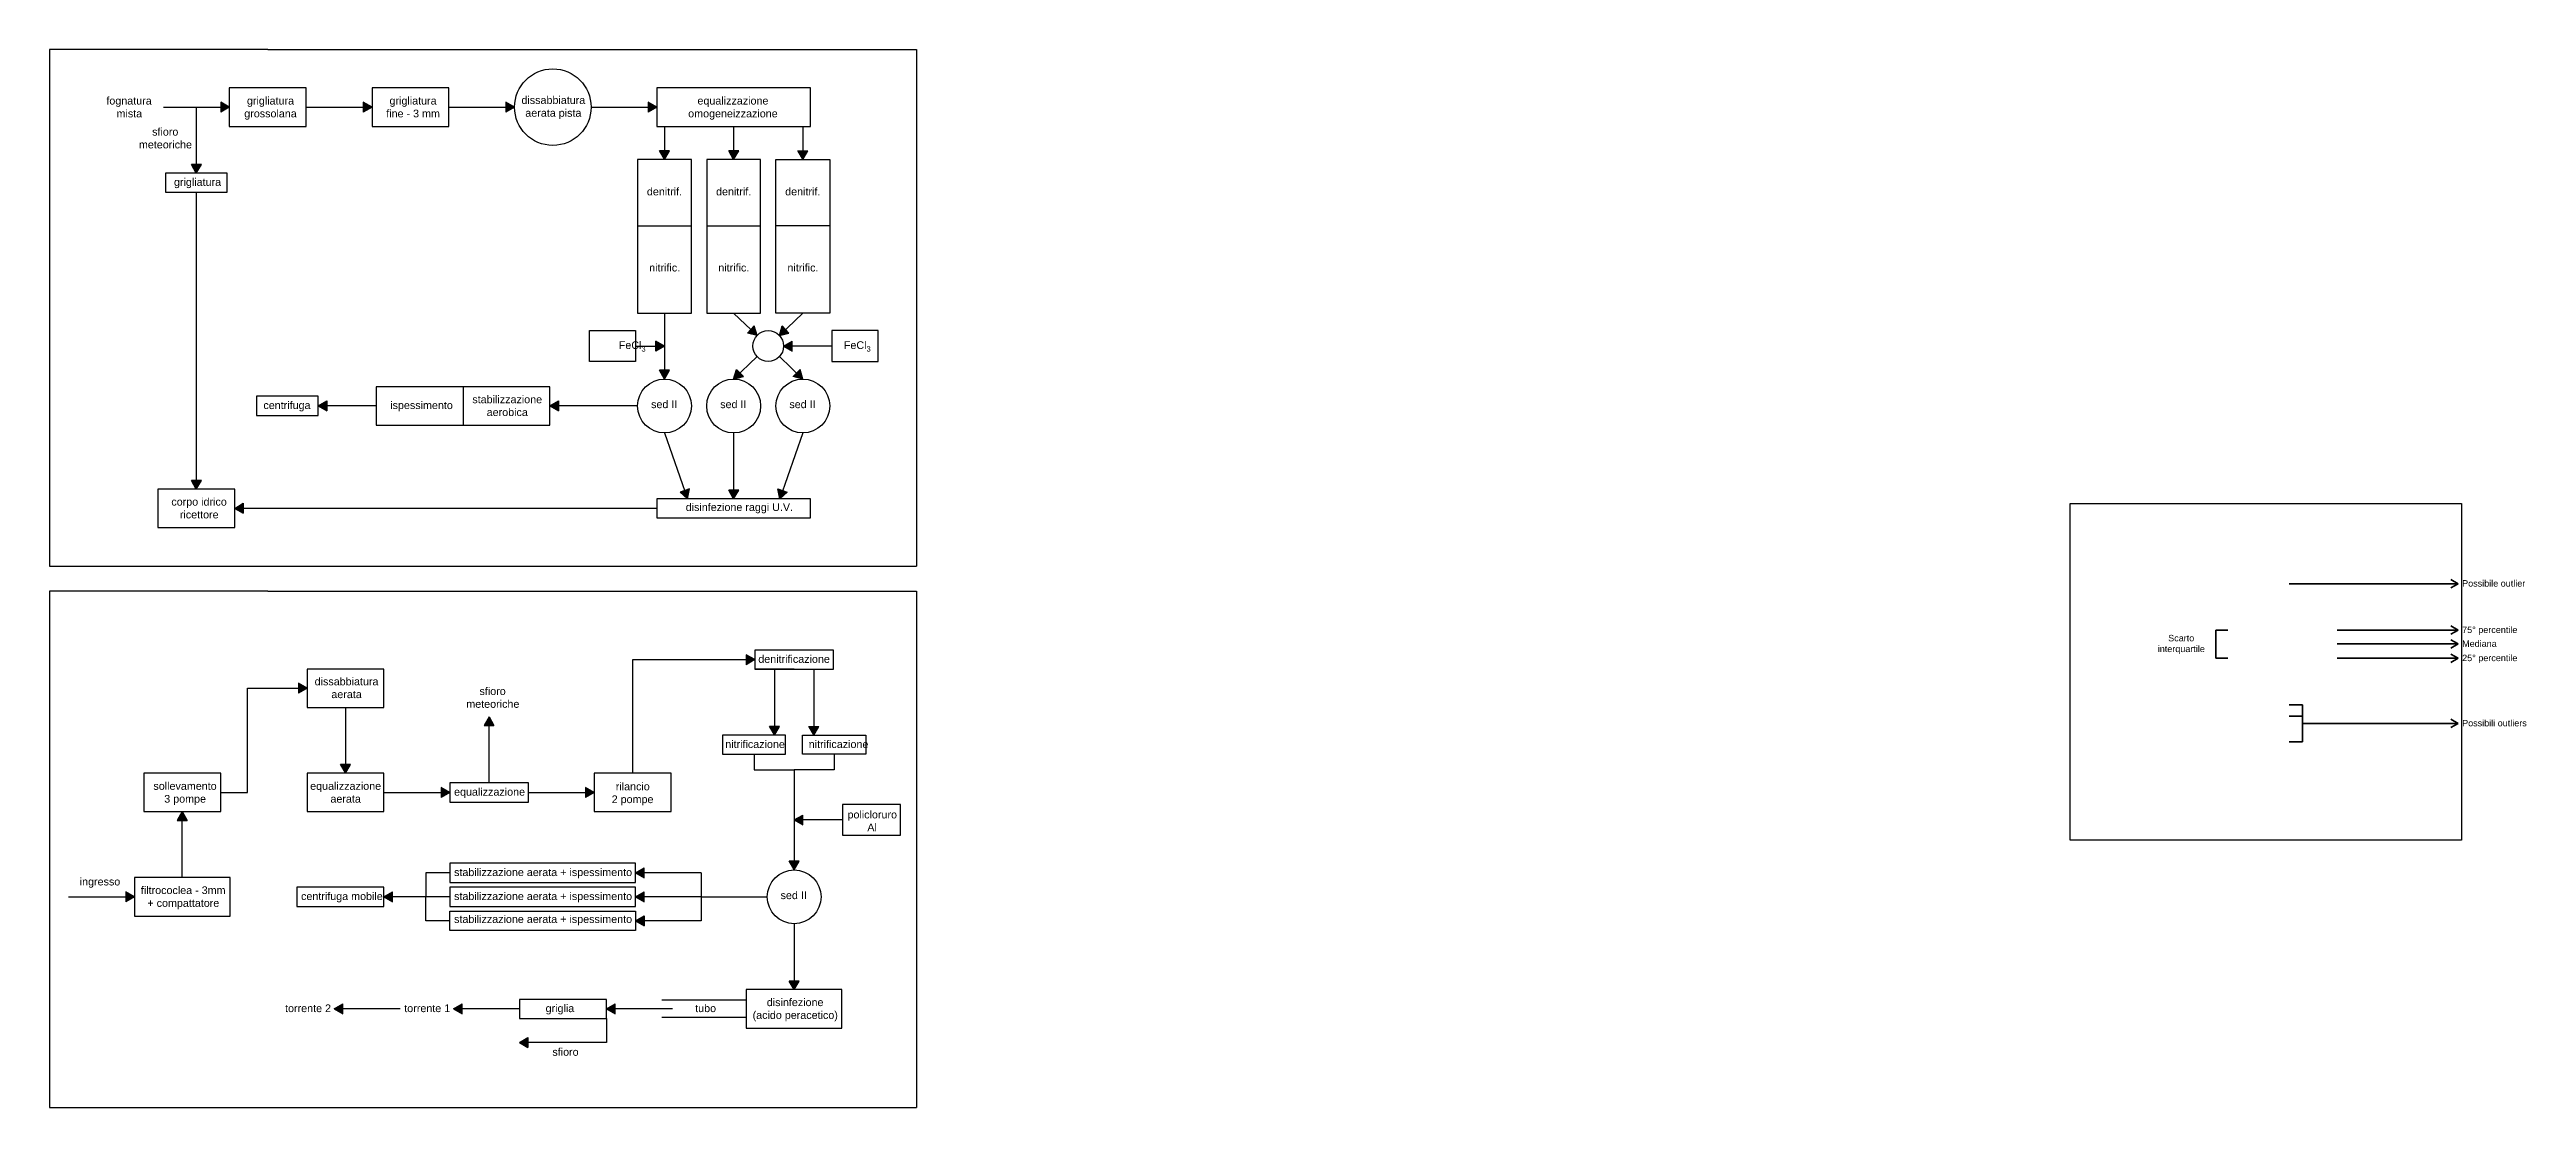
# Model space of a CAD drawing. Header units: millimetres. Extents: x 352 to 16475, y -4294 to 2588.
import ezdxf

# ---------------------------------------------------------------- set-up
doc = ezdxf.new("R2010")
doc.units = ezdxf.units.MM
doc.styles.get("Standard").update_dxf_attribs({"font": 'arial.ttf'})
picture_1 = doc.add_image_def('image1.png', size_in_pixel=(415, 357))

msp = doc.modelspace()

# ---------------------------------------------------------------- hatches: boundary and pattern name
h = msp.add_hatch(color=256)
h.dxf.hatch_style = 1
h.paths.add_polyline_path([(1466, 2245), (1466, 2213), (1522, 2213)])
h.paths.add_polyline_path([(1522, 2213), (1466, 2213), (1466, 2180)])
h = msp.add_hatch(color=256)
h.dxf.hatch_style = 1
h.paths.add_polyline_path([(2394, 2245), (2394, 2213), (2451, 2213)])
h.paths.add_polyline_path([(2451, 2213), (2394, 2213), (2394, 2180)])
h = msp.add_hatch(color=256)
h.dxf.hatch_style = 1
h.paths.add_polyline_path([(3323, 2245), (3323, 2213), (3379, 2213)])
h.paths.add_polyline_path([(3379, 2213), (3323, 2213), (3323, 2180)])
h = msp.add_hatch(color=256)
h.dxf.hatch_style = 1
h.paths.add_polyline_path([(4249, 2245), (4249, 2213), (4305, 2213)])
h.paths.add_polyline_path([(4305, 2213), (4249, 2213), (4249, 2180)])
h = msp.add_hatch(color=256)
h.dxf.hatch_style = 1
h.paths.add_polyline_path([(1340, 1840), (1307, 1840), (1307, 1784)])
h.paths.add_polyline_path([(1307, 1784), (1307, 1840), (1275, 1840)])
h = msp.add_hatch(color=256)
h.dxf.hatch_style = 1
h.paths.add_polyline_path([(4388, 1929), (4355, 1929), (4355, 1873)])
h.paths.add_polyline_path([(4355, 1873), (4355, 1929), (4323, 1929)])
h = msp.add_hatch(color=256)
h.dxf.hatch_style = 1
h.paths.add_polyline_path([(4838, 1929), (4805, 1929), (4805, 1873)])
h.paths.add_polyline_path([(4805, 1873), (4805, 1929), (4773, 1929)])
h = msp.add_hatch(color=256)
h.dxf.hatch_style = 1
h.paths.add_polyline_path([(5223, 1929), (5255, 1929), (5255, 1873)])
h.paths.add_polyline_path([(5255, 1873), (5255, 1929), (5288, 1929)])
h = msp.add_hatch(color=256)
h.dxf.hatch_style = 1
h.paths.add_polyline_path([(4299, 626), (4299, 659), (4355, 659)])
h.paths.add_polyline_path([(4355, 659), (4299, 659), (4299, 691)])
h = msp.add_hatch(color=256)
h.dxf.hatch_style = 1
h.paths.add_polyline_path([(4939, 790), (4917, 767), (4958, 728)])
h.paths.add_polyline_path([(4958, 728), (4917, 767), (4895, 743)])
h = msp.add_hatch(color=256)
h.dxf.hatch_style = 1
h.paths.add_polyline_path([(5121, 790), (5143, 767), (5103, 728)])
h.paths.add_polyline_path([(5103, 728), (5143, 767), (5165, 743)])
h = msp.add_hatch(color=256)
h.dxf.hatch_style = 1
h.paths.add_polyline_path([(5186, 626), (5186, 659), (5130, 659)])
h.paths.add_polyline_path([(5130, 659), (5186, 659), (5186, 691)])
h = msp.add_hatch(color=256)
h.dxf.hatch_style = 1
h.paths.add_polyline_path([(4388, 501), (4355, 501), (4355, 444)])
h.paths.add_polyline_path([(4355, 444), (4355, 501), (4323, 501)])
h = msp.add_hatch(color=256)
h.dxf.hatch_style = 1
h.paths.add_polyline_path([(4823, 507), (4846, 483), (4805, 444)])
h.paths.add_polyline_path([(4805, 444), (4846, 483), (4868, 460)])
h = msp.add_hatch(color=256)
h.dxf.hatch_style = 1
h.paths.add_polyline_path([(5237, 507), (5215, 483), (5255, 444)])
h.paths.add_polyline_path([(5255, 444), (5215, 483), (5192, 460)])
h = msp.add_hatch(color=256)
h.dxf.hatch_style = 1
h.paths.add_polyline_path([(2157, 302), (2157, 269), (2101, 269)])
h.paths.add_polyline_path([(2101, 269), (2157, 269), (2157, 237)])
h = msp.add_hatch(color=256)
h.dxf.hatch_style = 1
h.paths.add_polyline_path([(3664, 302), (3664, 269), (3608, 269)])
h.paths.add_polyline_path([(3608, 269), (3664, 269), (3664, 237)])
h = msp.add_hatch(color=256)
h.dxf.hatch_style = 1
h.paths.add_polyline_path([(1340, -216), (1307, -216), (1307, -272)])
h.paths.add_polyline_path([(1307, -272), (1307, -216), (1275, -216)])
h = msp.add_hatch(color=256)
h.dxf.hatch_style = 1
h.paths.add_polyline_path([(4517, -271), (4487, -281), (4505, -334)])
h.paths.add_polyline_path([(4505, -334), (4487, -281), (4456, -292)])
h = msp.add_hatch(color=256)
h.dxf.hatch_style = 1
h.paths.add_polyline_path([(4838, -278), (4805, -278), (4805, -334)])
h.paths.add_polyline_path([(4805, -334), (4805, -278), (4773, -278)])
h = msp.add_hatch(color=256)
h.dxf.hatch_style = 1
h.paths.add_polyline_path([(5093, -271), (5124, -281), (5105, -334)])
h.paths.add_polyline_path([(5105, -334), (5124, -281), (5154, -292)])
h = msp.add_hatch(color=256)
h.dxf.hatch_style = 1
h.paths.add_polyline_path([(1613, -364), (1613, -397), (1557, -397)])
h.paths.add_polyline_path([(1557, -397), (1613, -397), (1613, -429)])
h = msp.add_hatch(color=256)
h.dxf.hatch_style = 1
h.paths.add_polyline_path([(4887, -1349), (4887, -1381), (4943, -1381)])
h.paths.add_polyline_path([(4943, -1381), (4887, -1381), (4887, -1414)])
h = msp.add_hatch(color=256)
h.dxf.hatch_style = 1
h.paths.add_polyline_path([(1973, -1534), (1973, -1567), (2029, -1567)])
h.paths.add_polyline_path([(2029, -1567), (1973, -1567), (1973, -1599)])
h = msp.add_hatch(color=256)
h.dxf.hatch_style = 1
h.paths.add_polyline_path([(3181, -1810), (3213, -1810), (3213, -1754)])
h.paths.add_polyline_path([(3213, -1754), (3213, -1810), (3245, -1810)])
h = msp.add_hatch(color=256)
h.dxf.hatch_style = 1
h.paths.add_polyline_path([(5103, -1816), (5071, -1816), (5071, -1872)])
h.paths.add_polyline_path([(5071, -1872), (5071, -1816), (5038, -1816)])
h = msp.add_hatch(color=256)
h.dxf.hatch_style = 1
h.paths.add_polyline_path([(5294, -1816), (5326, -1816), (5326, -1872)])
h.paths.add_polyline_path([(5326, -1872), (5326, -1816), (5359, -1816)])
h = msp.add_hatch(color=256)
h.dxf.hatch_style = 1
h.paths.add_polyline_path([(2311, -2064), (2279, -2064), (2279, -2120)])
h.paths.add_polyline_path([(2279, -2120), (2279, -2064), (2246, -2064)])
h = msp.add_hatch(color=256)
h.dxf.hatch_style = 1
h.paths.add_polyline_path([(2901, -2213), (2901, -2245), (2957, -2245)])
h.paths.add_polyline_path([(2957, -2245), (2901, -2245), (2901, -2278)])
h = msp.add_hatch(color=256)
h.dxf.hatch_style = 1
h.paths.add_polyline_path([(3841, -2213), (3841, -2245), (3898, -2245)])
h.paths.add_polyline_path([(3898, -2245), (3841, -2245), (3841, -2278)])
h = msp.add_hatch(color=256)
h.dxf.hatch_style = 1
h.paths.add_polyline_path([(1183, -2427), (1216, -2427), (1216, -2370)])
h.paths.add_polyline_path([(1216, -2370), (1216, -2427), (1248, -2427)])
h = msp.add_hatch(color=256)
h.dxf.hatch_style = 1
h.paths.add_polyline_path([(5255, -2456), (5255, -2424), (5199, -2424)])
h.paths.add_polyline_path([(5199, -2424), (5255, -2424), (5255, -2392)])
h = msp.add_hatch(color=256)
h.dxf.hatch_style = 1
h.paths.add_polyline_path([(4222, -2801), (4222, -2768), (4165, -2768)])
h.paths.add_polyline_path([(4165, -2768), (4222, -2768), (4222, -2736)])
h = msp.add_hatch(color=256)
h.dxf.hatch_style = 1
h.paths.add_polyline_path([(5231, -2693), (5199, -2693), (5199, -2749)])
h.paths.add_polyline_path([(5199, -2749), (5199, -2693), (5166, -2693)])
h = msp.add_hatch(color=256)
h.dxf.hatch_style = 1
h.paths.add_polyline_path([(848, -2892), (848, -2924), (904, -2924)])
h.paths.add_polyline_path([(904, -2924), (848, -2924), (848, -2957)])
h = msp.add_hatch(color=256)
h.dxf.hatch_style = 1
h.paths.add_polyline_path([(2585, -2957), (2585, -2924), (2529, -2924)])
h.paths.add_polyline_path([(2529, -2924), (2585, -2924), (2585, -2892)])
h = msp.add_hatch(color=256)
h.dxf.hatch_style = 1
h.paths.add_polyline_path([(4222, -2957), (4222, -2924), (4165, -2924)])
h.paths.add_polyline_path([(4165, -2924), (4222, -2924), (4222, -2892)])
h = msp.add_hatch(color=256)
h.dxf.hatch_style = 1
h.paths.add_polyline_path([(4222, -3048), (4222, -3080), (4165, -3080)])
h.paths.add_polyline_path([(4165, -3080), (4222, -3080), (4222, -3113)])
h = msp.add_hatch(color=256)
h.dxf.hatch_style = 1
h.paths.add_polyline_path([(5231, -3472), (5199, -3472), (5199, -3528)])
h.paths.add_polyline_path([(5199, -3528), (5199, -3472), (5166, -3472)])
h = msp.add_hatch(color=256)
h.dxf.hatch_style = 1
h.paths.add_polyline_path([(2261, -3685), (2261, -3653), (2205, -3653)])
h.paths.add_polyline_path([(2205, -3653), (2261, -3653), (2261, -3621)])
h = msp.add_hatch(color=256)
h.dxf.hatch_style = 1
h.paths.add_polyline_path([(3037, -3685), (3037, -3653), (2981, -3653)])
h.paths.add_polyline_path([(2981, -3653), (3037, -3653), (3037, -3621)])
h = msp.add_hatch(color=256)
h.dxf.hatch_style = 1
h.paths.add_polyline_path([(4034, -3685), (4034, -3653), (3977, -3653)])
h.paths.add_polyline_path([(3977, -3653), (4034, -3653), (4034, -3621)])
h = msp.add_hatch(color=256)
h.dxf.hatch_style = 1
h.paths.add_polyline_path([(3466, -3839), (3466, -3872), (3410, -3872)])
h.paths.add_polyline_path([(3410, -3872), (3466, -3872), (3466, -3904)])

# ---------------------------------------------------------------- linework, layer by layer
for p, q in [((352, 2588), (352, -772)), ((1772, 2588), (352, 2588)), ((1772, 2588), (5995, 2588)), ((5995, 2588), (5995, -772)), ((1093, 2213), (1522, 2213)), ((1307, 2213), (1307, 1784)), ((1522, 2213), (1466, 2245)), ((1466, 2245), (1466, 2180)), ((1522, 2213), (1466, 2180)), ((2022, 2213), (2451, 2213)), ((2451, 2213), (2394, 2245)), ((2394, 2245), (2394, 2180)), ((2451, 2213), (2394, 2180)), ((2951, 2213), (3379, 2213)), ((3379, 2213), (3323, 2245)), ((3323, 2245), (3323, 2180)), ((3379, 2213), (3323, 2180)), ((3876, 2213), (4305, 2213)), ((4305, 2213), (4249, 2245)), ((4249, 2245), (4249, 2180)), ((4305, 2213), (4249, 2180)), ((4355, 2088), (4355, 1873)), ((4805, 2088), (4805, 1873)), ((5255, 2088), (5255, 1873)), ((1307, 1784), (1275, 1840)), ((1340, 1840), (1275, 1840)), ((1307, 1784), (1340, 1840)), ((4355, 1873), (4323, 1929)), ((4388, 1929), (4323, 1929)), ((4355, 1873), (4388, 1929)), ((4805, 1873), (4773, 1929)), ((4838, 1929), (4773, 1929)), ((4805, 1873), (4838, 1929)), ((5255, 1873), (5223, 1929)), ((5223, 1929), (5288, 1929)), ((5255, 1873), (5288, 1929)), ((1307, 1659), (1307, -272)), ((4180, 1441), (4530, 1441)), ((4630, 1441), (4980, 1441)), ((5430, 1441), (5080, 1441)), ((4355, 873), (4355, 444)), ((4805, 873), (4958, 728)), ((5255, 873), (5103, 728)), ((4166, 659), (4355, 659)), ((4355, 659), (4299, 691)), ((4299, 626), (4299, 691)), ((4355, 659), (4299, 626)), ((4939, 790), (4895, 743)), ((4958, 728), (4895, 743)), ((4958, 728), (4939, 790)), ((5103, 728), (5121, 790)), ((5103, 728), (5165, 743)), ((5121, 790), (5165, 743)), ((5130, 659), (5186, 691)), ((5445, 659), (5130, 659)), ((5130, 659), (5186, 626)), ((5186, 626), (5186, 691)), ((4355, 444), (4323, 501)), ((4388, 501), (4323, 501)), ((4355, 444), (4388, 501)), ((4958, 590), (4805, 444)), ((4805, 444), (4823, 507)), ((4823, 507), (4868, 460)), ((5103, 590), (5255, 444)), ((5237, 507), (5192, 460)), ((5255, 444), (5237, 507)), ((3044, 394), (3044, 144)), ((4805, 444), (4868, 460)), ((5255, 444), (5192, 460)), ((2101, 269), (2157, 302)), ((2479, 269), (2101, 269)), ((2101, 269), (2157, 237)), ((2157, 302), (2157, 237)), ((3608, 269), (3664, 302)), ((4180, 269), (3608, 269)), ((3608, 269), (3664, 237)), ((3664, 302), (3664, 237)), ((4355, 94), (4505, -334)), ((4805, 94), (4805, -334)), ((5255, 94), (5105, -334)), ((1307, -272), (1275, -216)), ((1340, -216), (1275, -216)), ((1307, -272), (1340, -216)), ((4517, -271), (4456, -292)), ((4505, -334), (4456, -292)), ((4505, -334), (4517, -271)), ((4805, -334), (4773, -278)), ((4838, -278), (4773, -278)), ((4805, -334), (4838, -278)), ((5105, -334), (5093, -271)), ((5093, -271), (5154, -292)), ((5105, -334), (5154, -292)), ((1557, -397), (1613, -364)), ((4305, -397), (1557, -397)), ((1557, -397), (1613, -429)), ((1613, -364), (1613, -429)), ((4805, -334), (4805, -334)), ((1307, -522), (1307, -522)), ((352, -772), (5995, -772)), ((352, -935), (352, -4294)), ((1772, -935), (352, -935)), ((1772, -935), (5995, -935)), ((5995, -935), (5995, -4294)), ((4148, -1381), (4943, -1381)), ((4148, -2120), (4148, -1381)), ((4943, -1381), (4887, -1349)), ((4887, -1349), (4887, -1414)), ((4943, -1381), (4887, -1414)), ((5199, -1444), (4943, -1444)), ((5071, -1444), (5071, -1872)), ((5326, -1444), (5326, -1872)), ((1640, -1567), (2029, -1567)), ((1640, -2245), (1640, -1567)), ((2029, -1567), (1973, -1534)), ((1973, -1534), (1973, -1599)), ((2029, -1567), (1973, -1599)), ((2279, -1692), (2279, -2120)), ((3213, -1754), (3181, -1810)), ((3213, -2183), (3213, -1754)), ((3213, -1754), (3245, -1810)), ((3181, -1810), (3245, -1810)), ((5071, -1872), (5038, -1816)), ((5103, -1816), (5038, -1816)), ((5071, -1872), (5103, -1816)), ((5326, -1872), (5294, -1816)), ((5294, -1816), (5359, -1816)), ((5326, -1872), (5359, -1816)), ((2279, -2120), (2246, -2064)), ((2311, -2064), (2246, -2064)), ((2279, -2120), (2311, -2064)), ((4938, -1997), (4938, -2099)), ((5459, -1997), (5459, -2099)), ((1466, -2245), (1640, -2245)), ((2529, -2245), (2957, -2245)), ((2957, -2245), (2901, -2213)), ((2901, -2213), (2901, -2278)), ((2957, -2245), (2901, -2278)), ((3469, -2245), (3898, -2245)), ((3898, -2245), (3841, -2213)), ((3841, -2213), (3841, -2278)), ((3898, -2245), (3841, -2278)), ((4938, -2099), (5199, -2099)), ((5199, -2099), (5199, -2749)), ((5459, -2099), (5199, -2099)), ((1216, -2370), (1183, -2427)), ((1216, -2799), (1216, -2370)), ((1216, -2370), (1248, -2427)), ((1216, -2370), (1216, -2370)), ((5199, -2424), (5255, -2392)), ((5255, -2456), (5255, -2392)), ((1183, -2427), (1248, -2427)), ((5513, -2424), (5199, -2424)), ((5199, -2424), (5255, -2456)), ((4165, -2768), (4222, -2736)), ((4222, -2801), (4222, -2736)), ((5199, -2749), (5166, -2693)), ((5231, -2693), (5166, -2693)), ((5199, -2749), (5231, -2693)), ((904, -2924), (848, -2892)), ((848, -2892), (848, -2957)), ((2529, -2924), (2585, -2892)), ((2585, -2957), (2585, -2892)), ((2957, -2768), (2801, -2768)), ((2801, -2768), (2801, -2924)), ((4594, -2768), (4165, -2768)), ((4165, -2768), (4222, -2801)), ((4165, -2924), (4222, -2892)), ((4222, -2957), (4222, -2892)), ((4594, -2768), (4594, -3080)), ((475, -2924), (904, -2924)), ((904, -2924), (848, -2957)), ((2957, -2924), (2529, -2924)), ((2529, -2924), (2585, -2957)), ((2801, -3080), (2801, -2924)), ((4594, -2924), (4165, -2924)), ((4165, -2924), (4222, -2957)), ((4165, -3080), (4222, -3048)), ((4222, -3048), (4222, -3113)), ((4594, -2924), (5024, -2924)), ((2957, -3080), (2801, -3080)), ((4594, -3080), (4165, -3080)), ((4165, -3080), (4222, -3113)), ((5199, -3099), (5199, -3528)), ((5199, -3528), (5166, -3472)), ((5231, -3472), (5166, -3472)), ((5199, -3528), (5231, -3472)), ((2205, -3653), (2261, -3621)), ((2634, -3653), (2205, -3653)), ((2205, -3653), (2261, -3685)), ((2261, -3685), (2261, -3621)), ((2981, -3653), (3037, -3621)), ((3410, -3653), (2981, -3653)), ((2981, -3653), (3037, -3685)), ((3037, -3685), (3037, -3621)), ((3977, -3653), (4034, -3621)), ((4406, -3653), (3977, -3653)), ((3977, -3653), (4034, -3685)), ((4034, -3685), (4034, -3621)), ((4887, -3596), (4338, -3596)), ((3410, -3872), (3466, -3839)), ((3466, -3839), (3466, -3904)), ((3977, -3716), (3977, -3872)), ((4887, -3710), (4338, -3710)), ((3977, -3872), (3410, -3872)), ((3410, -3872), (3466, -3904)), ((352, -4294), (5995, -4294))]:
    msp.add_line(p, q)
at = {"color": 6, "lineweight": 35}
for p, q in [((14930, -887), (16029, -887)), ((16029, -887), (15982, -860)), ((16029, -887), (15982, -914)), ((14930, -1676), (15017, -1676)), ((14930, -1748), (15017, -1748)), ((15017, -1676), (15017, -1916)), ((16029, -1796), (15982, -1769)), ((14930, -1916), (15017, -1916)), ((15017, -1796), (16029, -1796)), ((16029, -1796), (15982, -1823))]:
    msp.add_line(p, q, dxfattribs=at)
at = {"color": 114, "lineweight": 35, "true_color": 0x139b48}
for p, q in [((14453, -1189), (14530, -1189)), ((14453, -1189), (14453, -1372)), ((14453, -1372), (14530, -1372))]:
    msp.add_line(p, q, dxfattribs=at)
at = {"color": 5, "lineweight": 35}
for p, q in [((15242, -1189), (16029, -1189)), ((16029, -1189), (15982, -1162)), ((16029, -1189), (15982, -1216)), ((15242, -1372), (16029, -1372)), ((16029, -1372), (15982, -1346)), ((16029, -1372), (15982, -1399))]:
    msp.add_line(p, q, dxfattribs=at)
at = {"color": 1, "lineweight": 35}
for p, q in [((15242, -1279), (16029, -1279)), ((16029, -1279), (15982, -1253)), ((16029, -1279), (15982, -1306))]:
    msp.add_line(p, q, dxfattribs=at)
for points in [[(1522, 2088), (2022, 2088), (2022, 2338), (1522, 2338)], [(2451, 2088), (2951, 2088), (2951, 2338), (2451, 2338)], [(4305, 2088), (5305, 2088), (5305, 2338), (4305, 2338)], [(1107, 1659), (1508, 1659), (1508, 1784), (1107, 1784)], [(4180, 873), (4530, 873), (4530, 1873), (4180, 1873)], [(4630, 873), (4980, 873), (4980, 1873), (4630, 1873)], [(5430, 873), (5080, 873), (5080, 1873), (5430, 1873)], [(4166, 559), (3866, 559), (3866, 759), (4166, 759)], [(5445, 559), (5745, 559), (5745, 759), (5445, 759)], [(1700, 207), (2101, 207), (2101, 332), (1700, 332)], [(2479, 144), (3608, 144), (3608, 394), (2479, 394)], [(1057, -522), (1557, -522), (1557, -272), (1057, -272)], [(4305, -459), (5305, -459), (5305, -334), (4305, -334)], [(2029, -1692), (2529, -1692), (2529, -1442), (2029, -1442)], [(4943, -1444), (5454, -1444), (5454, -1319), (4943, -1319)], [(4733, -1997), (5143, -1997), (5143, -1872), (4733, -1872)], [(5665, -1997), (5254, -1997), (5254, -1872), (5665, -1872)], [(966, -2370), (1466, -2370), (1466, -2120), (966, -2120)], [(2029, -2370), (2529, -2370), (2529, -2120), (2029, -2120)], [(2957, -2308), (3469, -2308), (3469, -2183), (2957, -2183)], [(3898, -2370), (4398, -2370), (4398, -2120), (3898, -2120)], [(5513, -2524), (5892, -2524), (5892, -2324), (5513, -2324)], [(2957, -2831), (4165, -2831), (4165, -2706), (2957, -2706)], [(904, -3049), (1527, -3049), (1527, -2799), (904, -2799)], [(1961, -2987), (2529, -2987), (2529, -2862), (1961, -2862)], [(2957, -2987), (4165, -2987), (4165, -2862), (2957, -2862)], [(2957, -3018), (4165, -3018), (4165, -3143), (2957, -3143)], [(4887, -3778), (5510, -3778), (5510, -3528), (4887, -3528)], [(3410, -3716), (3977, -3716), (3977, -3591), (3410, -3591)]]:
    msp.add_lwpolyline(points, close=True)
for centre, radius in [((3628, 2213), 249), ((5030, 659), 100), ((4355, 269), 175), ((4805, 269), 175), ((5255, 269), 175), ((5199, -2924), 175)]:
    msp.add_circle(centre, radius)

# ---------------------------------------------------------------- texts
at = {"char_height": 50}
for s, width, insert, attachment_point in [('\\pi79.865;fognatura \\P\\pi145.98;mista', 451.27, (642, 2280), 1), ('\\pi74.886;grigliatura \\P\\pi57.389;grossolana', 451.27, (1562, 2280), 1), ('\\pi74.886;grigliatura\\P\\pi53.552;fine - 3 mm', 451.27, (2490, 2280), 1), ('\\pi20.571;dissabbiatura \\P\\pi45.878;aerata pista', 451.27, (3403, 2284), 1), ('\\pi-2.6895;equalizzazione \\P\\pi-62.99;omogeneizzazione', 451.27, (4572, 2280), 1), ('\\pi142.6;sfioro \\P\\pi56.622;meteoriche', 451.27, (877, 2078), 1), ('grigliatura', 451.27, (1162, 1751), 1), ('\\pi115.34;denitrif.', 451.27, (4125, 1689), 1), ('\\pi115.34;denitrif.', 451.27, (4575, 1689), 1), ('\\pi115.34;denitrif.', 451.27, (5025, 1689), 1), ('\\pi130.07;nitrific.', 451.27, (4125, 1194), 1), ('\\pi130.07;nitrific.', 451.27, (4575, 1194), 1), ('\\pi130.07;nitrific.', 451.27, (5025, 1194), 1), ('\\A1;FeCl{\\H0.7x;\\S^ 3;}', 451.27, (4232, 690), 3), ('\\A1;\\pi143.3;FeCl{\\H0.7x;\\S^ 3;}', 451.27, (5379, 690), 1), ('\\pi1.0281;stabilizzazione \\P\\pi94.411;aerobica', 451.27, (3103, 337), 1), ('centrifuga', 451.27, (1744, 299), 1), ('\\pi25.431;ispessimento', 451.27, (2544, 299), 1), ('\\pi144.43;sed II', 451.27, (4123, 305), 1), ('\\pi144.43;sed II', 451.27, (4573, 305), 1), ('\\pi144.43;sed II', 451.27, (5023, 305), 1), ('\\pi47.771;corpo idrico \\P\\pi103.19;ricettore', 451.27, (1097, -329), 1), ('\\pi17.798;disinfezione raggi U.V.', 726.01, (4475, -364), 1), ('\\pi-4.6847;denitrificazione', 451.27, (4970, -1352), 1), ('\\pi20.571;dissabbiatura \\P\\pi129.35;aerata', 451.27, (2057, -1498), 1), ('\\pi142.6;sfioro \\P\\pi56.622;meteoriche', 451.27, (3008, -1561), 1), ('\\pi35.271;nitrificazione', 451.27, (4715, -1906), 1), ('nitrificazione', 451.27, (5682, -1906), 3), ('\\pi22.225;sollevamento \\P\\pi92.638;3 pompe', 451.27, (1006, -2178), 1), ('\\pi-2.6895;equalizzazione \\P\\pi129.35;aerata', 451.27, (2051, -2178), 1), ('equalizzazione', 451.27, (2985, -2216), 1), ('\\pi118.56;rilancio \\P\\pi92.195;2 pompe', 451.27, (3919, -2181), 1), ('\\A1;\\pi68.115;policloruro\\P\\pi197.04;Al', 451.27, (5478, -2364), 1), ('stabilizzazione aerata + ispessimento', 1178.05, (2985, -2739), 1), ('\\pi136.37;ingresso', 529.53, (412, -2800), 1), ('\\pi2.5049;filtrococlea - 3mm \\P\\pi44.967;+ compattatore', 551.02, (944, -2856), 1), ('centrifuga mobile', 529.53, (1989, -2895), 1), ('stabilizzazione aerata + ispessimento', 1178.05, (2985, -2895), 1), ('\\pi144.43;sed II', 451.27, (4966, -2889), 1), ('stabilizzazione aerata + ispessimento', 1178.05, (2985, -3109), 7), ('torrente 2', 529.53, (1885, -3624), 1), ('torrente 1', 529.53, (2661, -3624), 1), ('griglia', 529.53, (3581, -3624), 1), ('\\pi159.57;tubo', 451.27, (4395, -3624), 1), ('\\pi93.705;disinfezione \\P\\pi1.2941;(acido peracetico)', 551.02, (4927, -3585), 1), ('sfioro', 529.53, (3625, -3908), 1)]:
    msp.add_mtext_dynamic_manual_height_columns(s, width=width, gutter_width=12.5, heights=[0], dxfattribs=dict(at, insert=insert, attachment_point=attachment_point))
at = {"color": 6, "char_height": 42, "attachment_point": 1}
for s, insert in [('Possibile outlier', (16056, -864)), ('Possibili outliers', (16056, -1773))]:
    msp.add_mtext_dynamic_manual_height_columns(s, width=428.71, gutter_width=12.5, heights=[0], dxfattribs=dict(at, insert=insert))
at = {"color": 1, "char_height": 42, "attachment_point": 1}
for s, width, insert in [('\\pi131.54;{\\C114;\\c4758291;Scarto \\P\\pi63.799;interquartile}', 427.84, (14011, -1220)), ('Mediana', 361.71, (16056, -1256))]:
    msp.add_mtext_dynamic_manual_height_columns(s, width=width, gutter_width=12.5, heights=[0], dxfattribs=dict(at, insert=insert))
at = {"color": 5, "char_height": 42, "attachment_point": 1}
for s, insert in [('75° percentile', (16056, -1166)), ('25° percentile', (16056, -1349))]:
    msp.add_mtext_dynamic_manual_height_columns(s, width=361.71, gutter_width=12.5, heights=[0], dxfattribs=dict(at, insert=insert))

# ---------------------------------------------------------------- pictures from other files: only their frames are drawn
image = msp.add_image(picture_1, insert=(13505, -2556), size_in_units=(2546, 2190))
image.dxf.flags = 7

doc.saveas('drawing.dxf')
